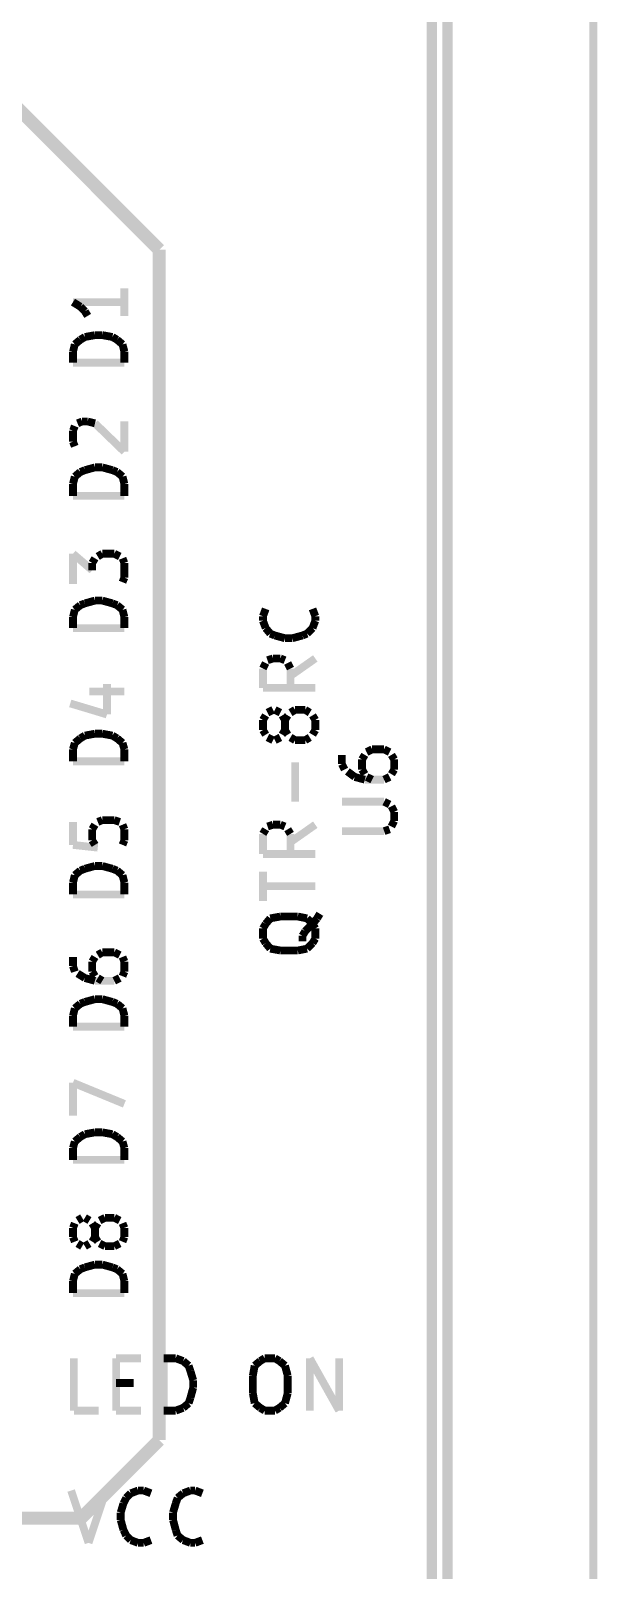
# Model space of a CAD drawing. Header units: millimetres. Extents: x 10 to 287, y 10 to 200.
# Drawn here: x 225.11 to 235.99, y 89.66 to 119.23 of the extents above; entities that cross this region are included whole.
import ezdxf

# ---------------------------------------------------------------- set-up
doc = ezdxf.new("R2010")
doc.units = ezdxf.units.MM
doc.layers.add('P', color=7, linetype='Continuous')

msp = doc.modelspace()

# ---------------------------------------------------------------- linework, layer by layer
at = {"layer": 'P'}
for points, const_width in [([(235.92, 143.245), (235.92, 65.987)], 0.15), ([(235.92, 143.245), (235.92, 65.987)], 0.15), ([(233.116, 142.363), (233.116, 66.869)], 0.2), ([(233.116, 142.363), (233.116, 66.869)], 0.2), ([(232.816, 142.064), (232.816, 67.169)], 0.2), ([(232.816, 142.064), (232.816, 67.169)], 0.2), ([(232.816, 142.064), (232.816, 67.169)], 0.2), ([(232.816, 142.064), (232.816, 67.169)], 0.2), ([(227.577, 115.023), (224.525, 118.075)], 0.25), ([(227.577, 115.023), (224.525, 118.075)], 0.25), ([(227.577, 92.163), (227.577, 115.023)], 0.25), ([(227.577, 92.163), (227.577, 115.023)], 0.25), ([(226.907, 114.282), (226.907, 113.753)], 0.15), ([(226.907, 114.282), (226.907, 113.753)], 0.15), ([(226.907, 114.018), (225.919, 114.018)], 0.15), ([(225.919, 114.018), (226.06, 113.93)], 0.15), ([(226.907, 114.018), (225.919, 114.018)], 0.15), ([(225.919, 114.018), (226.06, 113.93)], 0.15), ([(226.06, 113.93), (226.148, 113.841)], 0.15), ([(226.06, 113.93), (226.148, 113.841)], 0.15), ([(226.148, 113.841), (226.201, 113.753)], 0.15), ([(226.148, 113.841), (226.201, 113.753)], 0.15), ([(225.919, 113.065), (225.954, 113.206)], 0.15), ([(225.919, 113.065), (225.954, 113.206)], 0.15), ([(225.954, 113.206), (226.06, 113.295)], 0.15), ([(225.954, 113.206), (226.06, 113.295)], 0.15), ([(226.06, 113.295), (226.148, 113.348)], 0.15), ([(226.06, 113.295), (226.148, 113.348)], 0.15), ([(226.148, 113.348), (226.342, 113.383)], 0.15), ([(226.148, 113.348), (226.342, 113.383)], 0.15), ([(226.342, 113.383), (226.483, 113.383)], 0.15), ([(226.342, 113.383), (226.483, 113.383)], 0.15), ([(226.483, 113.383), (226.677, 113.348)], 0.15), ([(226.483, 113.383), (226.677, 113.348)], 0.15), ([(226.677, 113.348), (226.766, 113.295)], 0.15), ([(226.677, 113.348), (226.766, 113.295)], 0.15), ([(226.766, 113.295), (226.871, 113.206)], 0.15), ([(226.766, 113.295), (226.871, 113.206)], 0.15), ([(226.871, 113.206), (226.907, 113.065)], 0.15), ([(226.871, 113.206), (226.907, 113.065)], 0.15), ([(225.919, 112.854), (225.919, 113.065)], 0.15), ([(225.919, 112.854), (225.919, 113.065)], 0.15), ([(226.907, 113.065), (226.907, 112.854)], 0.15), ([(226.907, 113.065), (226.907, 112.854)], 0.15), ([(226.907, 112.854), (225.919, 112.854)], 0.15), ([(226.907, 112.854), (225.919, 112.854)], 0.15), ([(226.007, 111.689), (226.095, 111.725)], 0.15), ([(226.007, 111.689), (226.095, 111.725)], 0.15), ([(226.095, 111.725), (226.201, 111.725)], 0.15), ([(226.095, 111.725), (226.201, 111.725)], 0.15), ([(226.201, 111.725), (226.342, 111.689)], 0.15), ([(226.201, 111.725), (226.342, 111.689)], 0.15), ([(226.342, 111.689), (226.907, 111.143)], 0.15), ([(226.342, 111.689), (226.907, 111.143)], 0.15), ([(226.907, 111.143), (226.907, 111.725)], 0.15), ([(226.907, 111.143), (226.907, 111.725)], 0.15), ([(225.919, 111.548), (225.954, 111.637)], 0.15), ([(225.919, 111.548), (225.954, 111.637)], 0.15), ([(225.919, 111.337), (225.919, 111.548)], 0.15), ([(225.919, 111.337), (225.919, 111.548)], 0.15), ([(225.954, 111.248), (225.919, 111.337)], 0.15), ([(225.954, 111.248), (225.919, 111.337)], 0.15), ([(226.148, 110.79), (226.342, 110.843)], 0.15), ([(226.148, 110.79), (226.342, 110.843)], 0.15), ([(226.342, 110.843), (226.483, 110.843)], 0.15), ([(226.342, 110.843), (226.483, 110.843)], 0.15), ([(226.483, 110.843), (226.677, 110.79)], 0.15), ([(226.483, 110.843), (226.677, 110.79)], 0.15), ([(225.919, 110.525), (225.954, 110.666)], 0.15), ([(225.919, 110.525), (225.954, 110.666)], 0.15), ([(225.919, 110.296), (225.919, 110.525)], 0.15), ([(225.919, 110.296), (225.919, 110.525)], 0.15), ([(225.954, 110.666), (226.06, 110.755)], 0.15), ([(225.954, 110.666), (226.06, 110.755)], 0.15), ([(226.06, 110.755), (226.148, 110.79)], 0.15), ([(226.06, 110.755), (226.148, 110.79)], 0.15), ([(226.677, 110.79), (226.766, 110.755)], 0.15), ([(226.677, 110.79), (226.766, 110.755)], 0.15), ([(226.766, 110.755), (226.871, 110.666)], 0.15), ([(226.766, 110.755), (226.871, 110.666)], 0.15), ([(226.871, 110.666), (226.907, 110.525)], 0.15), ([(226.871, 110.666), (226.907, 110.525)], 0.15), ([(226.907, 110.525), (226.907, 110.296)], 0.15), ([(226.907, 110.525), (226.907, 110.296)], 0.15), ([(226.907, 110.296), (225.919, 110.296)], 0.15), ([(226.907, 110.296), (225.919, 110.296)], 0.15), ([(225.919, 108.603), (225.919, 109.185)], 0.15), ([(225.919, 109.185), (226.289, 108.867)], 0.15), ([(225.919, 108.603), (225.919, 109.185)], 0.15), ([(225.919, 109.185), (226.289, 108.867)], 0.15), ([(226.289, 109.008), (226.342, 109.097)], 0.15), ([(226.289, 109.008), (226.342, 109.097)], 0.15), ([(226.395, 109.132), (226.483, 109.185)], 0.15), ([(226.395, 109.132), (226.483, 109.185)], 0.15), ([(226.483, 109.185), (226.713, 109.185)], 0.15), ([(226.483, 109.185), (226.713, 109.185)], 0.15), ([(226.713, 109.185), (226.818, 109.132)], 0.15), ([(226.713, 109.185), (226.818, 109.132)], 0.15), ([(226.871, 109.097), (226.907, 109.008)], 0.15), ([(226.871, 109.097), (226.907, 109.008)], 0.15), ([(226.289, 108.867), (226.289, 109.008)], 0.15), ([(226.289, 108.867), (226.289, 109.008)], 0.15), ([(226.907, 109.008), (226.907, 108.726)], 0.15), ([(226.907, 109.008), (226.907, 108.726)], 0.15), ([(226.907, 108.726), (226.871, 108.638)], 0.15), ([(226.907, 108.726), (226.871, 108.638)], 0.15), ([(225.954, 108.109), (226.06, 108.197)], 0.15), ([(225.954, 108.109), (226.06, 108.197)], 0.15), ([(226.06, 108.197), (226.148, 108.232)], 0.15), ([(226.06, 108.197), (226.148, 108.232)], 0.15), ([(226.148, 108.232), (226.342, 108.285)], 0.15), ([(226.148, 108.232), (226.342, 108.285)], 0.15), ([(226.342, 108.285), (226.483, 108.285)], 0.15), ([(226.342, 108.285), (226.483, 108.285)], 0.15), ([(226.483, 108.285), (226.677, 108.232)], 0.15), ([(226.483, 108.285), (226.677, 108.232)], 0.15), ([(226.677, 108.232), (226.766, 108.197)], 0.15), ([(226.677, 108.232), (226.766, 108.197)], 0.15), ([(226.766, 108.197), (226.871, 108.109)], 0.15), ([(226.766, 108.197), (226.871, 108.109)], 0.15), ([(225.919, 107.968), (225.954, 108.109)], 0.15), ([(225.919, 107.968), (225.954, 108.109)], 0.15), ([(225.919, 107.756), (225.919, 107.968)], 0.15), ([(225.919, 107.756), (225.919, 107.968)], 0.15), ([(226.871, 108.109), (226.907, 107.968)], 0.15), ([(226.871, 108.109), (226.907, 107.968)], 0.15), ([(226.907, 107.968), (226.907, 107.756)], 0.15), ([(226.907, 107.968), (226.907, 107.756)], 0.15), ([(229.57, 107.985), (229.623, 108.126)], 0.15), ([(229.57, 107.985), (229.623, 108.126)], 0.15), ([(229.57, 107.897), (229.57, 107.985)], 0.15), ([(229.57, 107.897), (229.57, 107.985)], 0.15), ([(229.623, 107.756), (229.57, 107.897)], 0.15), ([(229.623, 107.756), (229.57, 107.897)], 0.15), ([(230.523, 108.126), (230.576, 107.985)], 0.15), ([(230.523, 108.126), (230.576, 107.985)], 0.15), ([(230.576, 107.897), (230.523, 107.756)], 0.15), ([(230.576, 107.897), (230.523, 107.756)], 0.15), ([(230.576, 107.985), (230.576, 107.897)], 0.15), ([(230.576, 107.985), (230.576, 107.897)], 0.15), ([(226.907, 107.756), (225.919, 107.756)], 0.15), ([(226.907, 107.756), (225.919, 107.756)], 0.15), ([(229.711, 107.65), (229.623, 107.756)], 0.15), ([(229.711, 107.65), (229.623, 107.756)], 0.15), ([(229.799, 107.615), (229.711, 107.65)], 0.15), ([(229.799, 107.615), (229.711, 107.65)], 0.15), ([(229.993, 107.562), (229.799, 107.615)], 0.15), ([(229.993, 107.562), (229.799, 107.615)], 0.15), ([(230.135, 107.562), (229.993, 107.562)], 0.15), ([(230.135, 107.562), (229.993, 107.562)], 0.15), ([(230.329, 107.615), (230.135, 107.562)], 0.15), ([(230.329, 107.615), (230.135, 107.562)], 0.15), ([(230.417, 107.65), (230.329, 107.615)], 0.15), ([(230.417, 107.65), (230.329, 107.615)], 0.15), ([(230.523, 107.756), (230.417, 107.65)], 0.15), ([(230.523, 107.756), (230.417, 107.65)], 0.15), ([(229.57, 106.98), (229.623, 107.086)], 0.15), ([(229.57, 106.98), (229.623, 107.086)], 0.15), ([(229.57, 106.609), (229.57, 106.98)], 0.15), ([(229.57, 106.609), (229.57, 106.98)], 0.15), ([(229.658, 107.139), (229.764, 107.174)], 0.15), ([(229.658, 107.139), (229.764, 107.174)], 0.15), ([(229.764, 107.174), (229.905, 107.174)], 0.15), ([(229.764, 107.174), (229.905, 107.174)], 0.15), ([(229.905, 107.174), (229.993, 107.139)], 0.15), ([(229.905, 107.174), (229.993, 107.139)], 0.15), ([(230.046, 107.086), (230.099, 106.98)], 0.15), ([(230.046, 107.086), (230.099, 106.98)], 0.15), ([(230.576, 107.174), (230.099, 106.839)], 0.15), ([(230.576, 107.174), (230.099, 106.839)], 0.15), ([(230.099, 106.98), (230.099, 106.609)], 0.15), ([(230.099, 106.98), (230.099, 106.609)], 0.15), ([(226.572, 106.098), (226.572, 106.68)], 0.15), ([(226.572, 106.098), (226.572, 106.68)], 0.15), ([(226.236, 106.539), (226.907, 106.539)], 0.15), ([(226.236, 106.539), (226.907, 106.539)], 0.15), ([(230.576, 106.609), (229.57, 106.609)], 0.15), ([(230.576, 106.609), (229.57, 106.609)], 0.15), ([(225.866, 106.31), (226.572, 106.098)], 0.15), ([(225.866, 106.31), (226.572, 106.098)], 0.15), ([(229.57, 105.992), (229.623, 106.08)], 0.15), ([(229.57, 105.992), (229.623, 106.08)], 0.15), ([(229.658, 106.133), (229.764, 106.186)], 0.15), ([(229.658, 106.133), (229.764, 106.186)], 0.15), ([(229.799, 106.186), (229.905, 106.133)], 0.15), ([(229.799, 106.186), (229.905, 106.133)], 0.15), ([(229.941, 106.08), (229.993, 105.992)], 0.15), ([(229.941, 106.08), (229.993, 105.992)], 0.15), ([(230.046, 106.08), (229.993, 105.992)], 0.15), ([(230.046, 106.08), (229.993, 105.992)], 0.15), ([(230.188, 106.186), (230.099, 106.133)], 0.15), ([(230.188, 106.186), (230.099, 106.133)], 0.15), ([(230.382, 106.186), (230.188, 106.186)], 0.15), ([(230.382, 106.186), (230.188, 106.186)], 0.15), ([(230.47, 106.133), (230.382, 106.186)], 0.15), ([(230.47, 106.133), (230.382, 106.186)], 0.15), ([(230.576, 105.992), (230.523, 106.08)], 0.15), ([(230.576, 105.992), (230.523, 106.08)], 0.15), ([(229.57, 105.798), (229.57, 105.992)], 0.15), ([(229.57, 105.798), (229.57, 105.992)], 0.15), ([(229.623, 105.71), (229.57, 105.798)], 0.15), ([(229.623, 105.71), (229.57, 105.798)], 0.15), ([(229.993, 105.798), (229.941, 105.71)], 0.15), ([(229.993, 105.798), (229.941, 105.71)], 0.15), ([(229.993, 105.992), (229.993, 105.798)], 0.15), ([(229.993, 105.992), (229.993, 105.798)], 0.15), ([(229.993, 105.798), (230.046, 105.71)], 0.15), ([(229.993, 105.798), (230.046, 105.71)], 0.15), ([(230.523, 105.71), (230.576, 105.798)], 0.15), ([(230.523, 105.71), (230.576, 105.798)], 0.15), ([(230.576, 105.798), (230.576, 105.992)], 0.15), ([(230.576, 105.798), (230.576, 105.992)], 0.15), ([(225.919, 105.428), (225.954, 105.551)], 0.15), ([(225.919, 105.428), (225.954, 105.551)], 0.15), ([(225.954, 105.551), (226.06, 105.639)], 0.15), ([(225.954, 105.551), (226.06, 105.639)], 0.15), ([(226.06, 105.639), (226.148, 105.692)], 0.15), ([(226.06, 105.639), (226.148, 105.692)], 0.15), ([(226.148, 105.692), (226.342, 105.728)], 0.15), ([(226.148, 105.692), (226.342, 105.728)], 0.15), ([(226.342, 105.728), (226.483, 105.728)], 0.15), ([(226.342, 105.728), (226.483, 105.728)], 0.15), ([(226.483, 105.728), (226.677, 105.692)], 0.15), ([(226.483, 105.728), (226.677, 105.692)], 0.15), ([(226.677, 105.692), (226.766, 105.639)], 0.15), ([(226.677, 105.692), (226.766, 105.639)], 0.15), ([(226.766, 105.639), (226.871, 105.551)], 0.15), ([(226.766, 105.639), (226.871, 105.551)], 0.15), ([(226.871, 105.551), (226.907, 105.428)], 0.15), ([(226.871, 105.551), (226.907, 105.428)], 0.15), ([(229.764, 105.604), (229.658, 105.657)], 0.15), ([(229.764, 105.604), (229.658, 105.657)], 0.15), ([(229.905, 105.657), (229.799, 105.604)], 0.15), ([(229.905, 105.657), (229.799, 105.604)], 0.15), ([(230.099, 105.657), (230.188, 105.604)], 0.15), ([(230.099, 105.657), (230.188, 105.604)], 0.15), ([(230.188, 105.604), (230.382, 105.604)], 0.15), ([(230.188, 105.604), (230.382, 105.604)], 0.15), ([(230.382, 105.604), (230.47, 105.657)], 0.15), ([(230.382, 105.604), (230.47, 105.657)], 0.15), ([(225.919, 105.198), (225.919, 105.428)], 0.15), ([(225.919, 105.198), (225.919, 105.428)], 0.15), ([(226.907, 105.198), (225.919, 105.198)], 0.15), ([(226.907, 105.198), (225.919, 105.198)], 0.15), ([(226.907, 105.428), (226.907, 105.198)], 0.15), ([(226.907, 105.428), (226.907, 105.198)], 0.15), ([(230.188, 104.422), (230.188, 105.181)], 0.15), ([(230.188, 104.422), (230.188, 105.181)], 0.15), ([(231.087, 105.322), (231.087, 105.145)], 0.15), ([(231.087, 105.322), (231.087, 105.145)], 0.15), ([(231.528, 105.322), (231.475, 105.234)], 0.15), ([(231.528, 105.322), (231.475, 105.234)], 0.15), ([(231.475, 105.234), (231.475, 105.04)], 0.15), ([(231.475, 105.234), (231.475, 105.04)], 0.15), ([(231.669, 105.428), (231.563, 105.375)], 0.15), ([(231.669, 105.428), (231.563, 105.375)], 0.15), ([(231.898, 105.428), (231.669, 105.428)], 0.15), ([(231.898, 105.428), (231.669, 105.428)], 0.15), ([(232.004, 105.375), (231.898, 105.428)], 0.15), ([(232.004, 105.375), (231.898, 105.428)], 0.15), ([(232.093, 105.234), (232.04, 105.322)], 0.15), ([(232.093, 105.234), (232.04, 105.322)], 0.15), ([(232.093, 105.04), (232.093, 105.234)], 0.15), ([(232.093, 105.04), (232.093, 105.234)], 0.15), ([(231.087, 105.145), (231.14, 105.04)], 0.15), ([(231.087, 105.145), (231.14, 105.04)], 0.15), ([(231.193, 105.004), (231.334, 104.898)], 0.15), ([(231.193, 105.004), (231.334, 104.898)], 0.15), ([(231.334, 104.898), (231.528, 104.846)], 0.15), ([(231.334, 104.898), (231.528, 104.846)], 0.15), ([(231.475, 105.04), (231.528, 104.951)], 0.15), ([(231.475, 105.04), (231.528, 104.951)], 0.15), ([(231.563, 104.898), (231.669, 104.846)], 0.15), ([(231.563, 104.898), (231.669, 104.846)], 0.15), ([(231.898, 104.846), (232.004, 104.898)], 0.15), ([(231.898, 104.846), (232.004, 104.898)], 0.15), ([(232.04, 104.951), (232.093, 105.04)], 0.15), ([(232.04, 104.951), (232.093, 105.04)], 0.15), ([(231.528, 104.846), (231.898, 104.846)], 0.15), ([(231.528, 104.846), (231.898, 104.846)], 0.15), ([(231.898, 104.422), (231.087, 104.422)], 0.15), ([(231.898, 104.422), (231.087, 104.422)], 0.15), ([(232.004, 104.369), (231.898, 104.422)], 0.15), ([(232.004, 104.369), (231.898, 104.422)], 0.15), ([(232.093, 104.228), (232.04, 104.334)], 0.15), ([(232.093, 104.228), (232.04, 104.334)], 0.15), ([(225.919, 104.034), (225.919, 103.593)], 0.15), ([(225.919, 104.034), (225.919, 103.593)], 0.15), ([(226.395, 104.034), (226.483, 104.069)], 0.15), ([(226.395, 104.034), (226.483, 104.069)], 0.15), ([(226.483, 104.069), (226.713, 104.069)], 0.15), ([(226.483, 104.069), (226.713, 104.069)], 0.15), ([(226.713, 104.069), (226.818, 104.034)], 0.15), ([(226.713, 104.069), (226.818, 104.034)], 0.15), ([(232.04, 103.946), (232.093, 104.052)], 0.15), ([(232.04, 103.946), (232.093, 104.052)], 0.15), ([(232.093, 104.052), (232.093, 104.228)], 0.15), ([(232.093, 104.052), (232.093, 104.228)], 0.15), ([(226.289, 103.893), (226.342, 103.981)], 0.15), ([(226.289, 103.893), (226.342, 103.981)], 0.15), ([(226.289, 103.681), (226.289, 103.893)], 0.15), ([(226.289, 103.681), (226.289, 103.893)], 0.15), ([(226.871, 103.981), (226.907, 103.893)], 0.15), ([(226.871, 103.981), (226.907, 103.893)], 0.15), ([(226.907, 103.893), (226.907, 103.681)], 0.15), ([(226.907, 103.893), (226.907, 103.681)], 0.15), ([(229.57, 103.805), (229.623, 103.893)], 0.15), ([(229.57, 103.805), (229.623, 103.893)], 0.15), ([(229.57, 103.417), (229.57, 103.805)], 0.15), ([(229.57, 103.417), (229.57, 103.805)], 0.15), ([(229.658, 103.946), (229.764, 103.981)], 0.15), ([(229.658, 103.946), (229.764, 103.981)], 0.15), ([(229.764, 103.981), (229.905, 103.981)], 0.15), ([(229.764, 103.981), (229.905, 103.981)], 0.15), ([(229.905, 103.981), (229.993, 103.946)], 0.15), ([(229.905, 103.981), (229.993, 103.946)], 0.15), ([(230.046, 103.893), (230.099, 103.805)], 0.15), ([(230.046, 103.893), (230.099, 103.805)], 0.15), ([(230.576, 103.981), (230.099, 103.646)], 0.15), ([(230.576, 103.981), (230.099, 103.646)], 0.15), ([(230.099, 103.805), (230.099, 103.417)], 0.15), ([(230.099, 103.805), (230.099, 103.417)], 0.15), ([(231.087, 103.858), (231.898, 103.858)], 0.15), ([(231.087, 103.858), (231.898, 103.858)], 0.15), ([(231.898, 103.858), (232.004, 103.893)], 0.15), ([(231.898, 103.858), (232.004, 103.893)], 0.15), ([(225.919, 103.593), (226.395, 103.54)], 0.15), ([(225.919, 103.593), (226.395, 103.54)], 0.15), ([(226.342, 103.593), (226.289, 103.681)], 0.15), ([(226.342, 103.593), (226.289, 103.681)], 0.15), ([(226.907, 103.681), (226.871, 103.593)], 0.15), ([(226.907, 103.681), (226.871, 103.593)], 0.15), ([(230.576, 103.417), (229.57, 103.417)], 0.15), ([(230.576, 103.417), (229.57, 103.417)], 0.15), ([(226.06, 103.099), (226.148, 103.135)], 0.15), ([(226.06, 103.099), (226.148, 103.135)], 0.15), ([(226.148, 103.135), (226.342, 103.188)], 0.15), ([(226.148, 103.135), (226.342, 103.188)], 0.15), ([(226.342, 103.188), (226.483, 103.188)], 0.15), ([(226.342, 103.188), (226.483, 103.188)], 0.15), ([(226.483, 103.188), (226.677, 103.135)], 0.15), ([(226.483, 103.188), (226.677, 103.135)], 0.15), ([(226.677, 103.135), (226.766, 103.099)], 0.15), ([(226.677, 103.135), (226.766, 103.099)], 0.15), ([(225.919, 102.87), (225.954, 103.011)], 0.15), ([(225.919, 102.87), (225.954, 103.011)], 0.15), ([(225.919, 102.641), (225.919, 102.87)], 0.15), ([(225.919, 102.641), (225.919, 102.87)], 0.15), ([(225.954, 103.011), (226.06, 103.099)], 0.15), ([(225.954, 103.011), (226.06, 103.099)], 0.15), ([(226.766, 103.099), (226.871, 103.011)], 0.15), ([(226.766, 103.099), (226.871, 103.011)], 0.15), ([(226.871, 103.011), (226.907, 102.87)], 0.15), ([(226.871, 103.011), (226.907, 102.87)], 0.15), ([(226.907, 102.87), (226.907, 102.641)], 0.15), ([(226.907, 102.87), (226.907, 102.641)], 0.15), ([(229.57, 102.517), (229.57, 103.082)], 0.15), ([(229.57, 102.517), (229.57, 103.082)], 0.15), ([(226.907, 102.641), (225.919, 102.641)], 0.15), ([(226.907, 102.641), (225.919, 102.641)], 0.15), ([(230.576, 102.799), (229.57, 102.799)], 0.15), ([(230.576, 102.799), (229.57, 102.799)], 0.15), ([(230.664, 102.27), (230.611, 102.182)], 0.15), ([(230.664, 102.27), (230.611, 102.182)], 0.15), ([(229.57, 101.988), (229.623, 102.076)], 0.15), ([(229.57, 101.988), (229.623, 102.076)], 0.15), ([(229.57, 101.794), (229.57, 101.988)], 0.15), ([(229.57, 101.794), (229.57, 101.988)], 0.15), ([(229.623, 102.076), (229.711, 102.182)], 0.15), ([(229.623, 102.076), (229.711, 102.182)], 0.15), ([(229.711, 102.182), (229.905, 102.217)], 0.15), ([(229.711, 102.182), (229.905, 102.217)], 0.15), ([(229.905, 102.217), (230.24, 102.217)], 0.15), ([(229.905, 102.217), (230.24, 102.217)], 0.15), ([(230.24, 102.217), (230.417, 102.182)], 0.15), ([(230.24, 102.217), (230.417, 102.182)], 0.15), ([(230.382, 101.935), (230.329, 101.847)], 0.15), ([(230.382, 101.935), (230.329, 101.847)], 0.15), ([(230.523, 102.076), (230.382, 101.935)], 0.15), ([(230.523, 102.076), (230.382, 101.935)], 0.15), ([(230.417, 102.182), (230.523, 102.076)], 0.15), ([(230.417, 102.182), (230.523, 102.076)], 0.15), ([(230.611, 102.182), (230.523, 102.076)], 0.15), ([(230.611, 102.182), (230.523, 102.076)], 0.15), ([(230.523, 102.076), (230.576, 101.988)], 0.15), ([(230.523, 102.076), (230.576, 101.988)], 0.15), ([(230.576, 101.988), (230.576, 101.794)], 0.15), ([(230.576, 101.988), (230.576, 101.794)], 0.15), ([(229.623, 101.706), (229.57, 101.794)], 0.15), ([(229.623, 101.706), (229.57, 101.794)], 0.15), ([(229.711, 101.6), (229.623, 101.706)], 0.15), ([(229.711, 101.6), (229.623, 101.706)], 0.15), ([(230.329, 101.847), (230.329, 101.741)], 0.15), ([(230.329, 101.847), (230.329, 101.741)], 0.15), ([(230.523, 101.706), (230.417, 101.6)], 0.15), ([(230.523, 101.706), (230.417, 101.6)], 0.15), ([(230.576, 101.794), (230.523, 101.706)], 0.15), ([(230.576, 101.794), (230.523, 101.706)], 0.15), ([(225.919, 101.441), (225.919, 101.265)], 0.15), ([(225.919, 101.441), (225.919, 101.265)], 0.15), ([(226.342, 101.441), (226.289, 101.353)], 0.15), ([(226.342, 101.441), (226.289, 101.353)], 0.15), ([(226.289, 101.353), (226.289, 101.159)], 0.15), ([(226.289, 101.353), (226.289, 101.159)], 0.15), ([(226.483, 101.529), (226.395, 101.477)], 0.15), ([(226.483, 101.529), (226.395, 101.477)], 0.15), ([(226.713, 101.529), (226.483, 101.529)], 0.15), ([(226.713, 101.529), (226.483, 101.529)], 0.15), ([(226.818, 101.477), (226.713, 101.529)], 0.15), ([(226.818, 101.477), (226.713, 101.529)], 0.15), ([(226.907, 101.353), (226.871, 101.441)], 0.15), ([(226.907, 101.353), (226.871, 101.441)], 0.15), ([(226.907, 101.159), (226.907, 101.353)], 0.15), ([(226.907, 101.159), (226.907, 101.353)], 0.15), ([(229.905, 101.565), (229.711, 101.6)], 0.15), ([(229.905, 101.565), (229.711, 101.6)], 0.15), ([(230.24, 101.565), (229.905, 101.565)], 0.15), ([(230.24, 101.565), (229.905, 101.565)], 0.15), ([(230.417, 101.6), (230.24, 101.565)], 0.15), ([(230.417, 101.6), (230.24, 101.565)], 0.15), ([(225.919, 101.265), (225.954, 101.159)], 0.15), ([(225.919, 101.265), (225.954, 101.159)], 0.15), ([(226.007, 101.124), (226.148, 101.036)], 0.15), ([(226.007, 101.124), (226.148, 101.036)], 0.15), ([(226.289, 101.159), (226.342, 101.071)], 0.15), ([(226.289, 101.159), (226.342, 101.071)], 0.15), ([(226.871, 101.071), (226.907, 101.159)], 0.15), ([(226.871, 101.071), (226.907, 101.159)], 0.15), ([(226.148, 101.036), (226.342, 100.983)], 0.15), ([(226.148, 101.036), (226.342, 100.983)], 0.15), ([(226.342, 100.983), (226.713, 100.983)], 0.15), ([(226.342, 100.983), (226.713, 100.983)], 0.15), ([(226.395, 101.036), (226.483, 100.983)], 0.15), ([(226.395, 101.036), (226.483, 100.983)], 0.15), ([(226.713, 100.983), (226.818, 101.036)], 0.15), ([(226.713, 100.983), (226.818, 101.036)], 0.15), ([(225.919, 100.312), (225.954, 100.453)], 0.15), ([(225.919, 100.312), (225.954, 100.453)], 0.15), ([(225.954, 100.453), (226.06, 100.542)], 0.15), ([(225.954, 100.453), (226.06, 100.542)], 0.15), ([(226.06, 100.542), (226.148, 100.577)], 0.15), ([(226.06, 100.542), (226.148, 100.577)], 0.15), ([(226.148, 100.577), (226.342, 100.63)], 0.15), ([(226.148, 100.577), (226.342, 100.63)], 0.15), ([(226.342, 100.63), (226.483, 100.63)], 0.15), ([(226.342, 100.63), (226.483, 100.63)], 0.15), ([(226.483, 100.63), (226.677, 100.577)], 0.15), ([(226.483, 100.63), (226.677, 100.577)], 0.15), ([(226.677, 100.577), (226.766, 100.542)], 0.15), ([(226.677, 100.577), (226.766, 100.542)], 0.15), ([(226.766, 100.542), (226.871, 100.453)], 0.15), ([(226.766, 100.542), (226.871, 100.453)], 0.15), ([(226.871, 100.453), (226.907, 100.312)], 0.15), ([(226.871, 100.453), (226.907, 100.312)], 0.15), ([(225.919, 100.101), (225.919, 100.312)], 0.15), ([(225.919, 100.101), (225.919, 100.312)], 0.15), ([(226.907, 100.312), (226.907, 100.101)], 0.15), ([(226.907, 100.312), (226.907, 100.101)], 0.15), ([(226.907, 100.101), (225.919, 100.101)], 0.15), ([(226.907, 100.101), (225.919, 100.101)], 0.15), ([(225.919, 98.39), (225.919, 99.025)], 0.15), ([(225.919, 99.025), (226.907, 98.619)], 0.15), ([(225.919, 98.39), (225.919, 99.025)], 0.15), ([(225.919, 99.025), (226.907, 98.619)], 0.15), ([(225.919, 97.772), (225.954, 97.896)], 0.15), ([(225.919, 97.772), (225.954, 97.896)], 0.15), ([(225.954, 97.896), (226.06, 97.984)], 0.15), ([(225.954, 97.896), (226.06, 97.984)], 0.15), ([(226.06, 97.984), (226.148, 98.037)], 0.15), ([(226.06, 97.984), (226.148, 98.037)], 0.15), ([(226.148, 98.037), (226.342, 98.072)], 0.15), ([(226.148, 98.037), (226.342, 98.072)], 0.15), ([(226.342, 98.072), (226.483, 98.072)], 0.15), ([(226.342, 98.072), (226.483, 98.072)], 0.15), ([(226.483, 98.072), (226.677, 98.037)], 0.15), ([(226.483, 98.072), (226.677, 98.037)], 0.15), ([(226.677, 98.037), (226.766, 97.984)], 0.15), ([(226.677, 98.037), (226.766, 97.984)], 0.15), ([(226.766, 97.984), (226.871, 97.896)], 0.15), ([(226.766, 97.984), (226.871, 97.896)], 0.15), ([(226.871, 97.896), (226.907, 97.772)], 0.15), ([(226.871, 97.896), (226.907, 97.772)], 0.15), ([(225.919, 97.543), (225.919, 97.772)], 0.15), ([(225.919, 97.543), (225.919, 97.772)], 0.15), ([(226.907, 97.543), (225.919, 97.543)], 0.15), ([(226.907, 97.543), (225.919, 97.543)], 0.15), ([(226.907, 97.772), (226.907, 97.543)], 0.15), ([(226.907, 97.772), (226.907, 97.543)], 0.15), ([(225.919, 96.238), (225.954, 96.326)], 0.15), ([(225.919, 96.238), (225.954, 96.326)], 0.15), ([(226.007, 96.379), (226.095, 96.432)], 0.15), ([(226.007, 96.379), (226.095, 96.432)], 0.15), ([(226.148, 96.432), (226.236, 96.379)], 0.15), ([(226.148, 96.432), (226.236, 96.379)], 0.15), ([(226.289, 96.326), (226.342, 96.238)], 0.15), ([(226.289, 96.326), (226.342, 96.238)], 0.15), ([(226.395, 96.326), (226.342, 96.238)], 0.15), ([(226.395, 96.326), (226.342, 96.238)], 0.15), ([(226.536, 96.432), (226.43, 96.379)], 0.15), ([(226.536, 96.432), (226.43, 96.379)], 0.15), ([(226.713, 96.432), (226.536, 96.432)], 0.15), ([(226.713, 96.432), (226.536, 96.432)], 0.15), ([(226.818, 96.379), (226.713, 96.432)], 0.15), ([(226.818, 96.379), (226.713, 96.432)], 0.15), ([(226.907, 96.238), (226.871, 96.326)], 0.15), ([(226.907, 96.238), (226.871, 96.326)], 0.15), ([(225.919, 96.061), (225.919, 96.238)], 0.15), ([(225.919, 96.061), (225.919, 96.238)], 0.15), ([(225.954, 95.973), (225.919, 96.061)], 0.15), ([(225.954, 95.973), (225.919, 96.061)], 0.15), ([(226.342, 96.061), (226.289, 95.973)], 0.15), ([(226.342, 96.061), (226.289, 95.973)], 0.15), ([(226.342, 96.238), (226.342, 96.061)], 0.15), ([(226.342, 96.238), (226.342, 96.061)], 0.15), ([(226.342, 96.061), (226.395, 95.973)], 0.15), ([(226.342, 96.061), (226.395, 95.973)], 0.15), ([(226.871, 95.973), (226.907, 96.061)], 0.15), ([(226.871, 95.973), (226.907, 96.061)], 0.15), ([(226.907, 96.061), (226.907, 96.238)], 0.15), ([(226.907, 96.061), (226.907, 96.238)], 0.15), ([(226.095, 95.885), (226.007, 95.938)], 0.15), ([(226.095, 95.885), (226.007, 95.938)], 0.15), ([(226.236, 95.938), (226.148, 95.885)], 0.15), ([(226.236, 95.938), (226.148, 95.885)], 0.15), ([(226.43, 95.938), (226.536, 95.885)], 0.15), ([(226.43, 95.938), (226.536, 95.885)], 0.15), ([(226.536, 95.885), (226.713, 95.885)], 0.15), ([(226.536, 95.885), (226.713, 95.885)], 0.15), ([(226.713, 95.885), (226.818, 95.938)], 0.15), ([(226.713, 95.885), (226.818, 95.938)], 0.15), ([(225.954, 95.356), (226.06, 95.444)], 0.15), ([(225.954, 95.356), (226.06, 95.444)], 0.15), ([(226.06, 95.444), (226.148, 95.479)], 0.15), ([(226.06, 95.444), (226.148, 95.479)], 0.15), ([(226.148, 95.479), (226.342, 95.532)], 0.15), ([(226.148, 95.479), (226.342, 95.532)], 0.15), ([(226.342, 95.532), (226.483, 95.532)], 0.15), ([(226.342, 95.532), (226.483, 95.532)], 0.15), ([(226.483, 95.532), (226.677, 95.479)], 0.15), ([(226.483, 95.532), (226.677, 95.479)], 0.15), ([(226.677, 95.479), (226.766, 95.444)], 0.15), ([(226.677, 95.479), (226.766, 95.444)], 0.15), ([(226.766, 95.444), (226.871, 95.356)], 0.15), ([(226.766, 95.444), (226.871, 95.356)], 0.15), ([(225.919, 95.215), (225.954, 95.356)], 0.15), ([(225.919, 95.215), (225.954, 95.356)], 0.15), ([(225.919, 94.985), (225.919, 95.215)], 0.15), ([(225.919, 94.985), (225.919, 95.215)], 0.15), ([(226.871, 95.356), (226.907, 95.215)], 0.15), ([(226.871, 95.356), (226.907, 95.215)], 0.15), ([(226.907, 95.215), (226.907, 94.985)], 0.15), ([(226.907, 95.215), (226.907, 94.985)], 0.15), ([(226.907, 94.985), (225.919, 94.985)], 0.15), ([(226.907, 94.985), (225.919, 94.985)], 0.15), ([(225.937, 92.728), (225.937, 93.733)], 0.15), ([(225.937, 92.728), (225.937, 93.733)], 0.15), ([(226.748, 92.728), (226.748, 93.733)], 0.15), ([(226.748, 93.733), (227.224, 93.733)], 0.15), ([(226.748, 92.728), (226.748, 93.733)], 0.15), ([(226.748, 93.733), (227.224, 93.733)], 0.15), ([(227.665, 92.728), (227.665, 93.733)], 0.15), ([(227.665, 93.733), (227.894, 93.733)], 0.15), ([(227.665, 92.728), (227.665, 93.733)], 0.15), ([(227.665, 93.733), (227.894, 93.733)], 0.15), ([(227.894, 93.733), (228.036, 93.68)], 0.15), ([(227.894, 93.733), (228.036, 93.68)], 0.15), ([(228.036, 93.68), (228.141, 93.592)], 0.15), ([(228.036, 93.68), (228.141, 93.592)], 0.15), ([(229.411, 93.592), (229.517, 93.68)], 0.15), ([(229.411, 93.592), (229.517, 93.68)], 0.15), ([(229.517, 93.68), (229.605, 93.733)], 0.15), ([(229.517, 93.68), (229.605, 93.733)], 0.15), ([(229.605, 93.733), (229.799, 93.733)], 0.15), ([(229.605, 93.733), (229.799, 93.733)], 0.15), ([(229.799, 93.733), (229.888, 93.68)], 0.15), ([(229.799, 93.733), (229.888, 93.68)], 0.15), ([(229.888, 93.68), (229.993, 93.592)], 0.15), ([(229.888, 93.68), (229.993, 93.592)], 0.15), ([(230.47, 92.728), (230.47, 93.733)], 0.15), ([(230.47, 93.733), (231.034, 92.728)], 0.15), ([(230.47, 92.728), (230.47, 93.733)], 0.15), ([(230.47, 93.733), (231.034, 92.728)], 0.15), ([(231.034, 92.728), (231.034, 93.733)], 0.15), ([(231.034, 92.728), (231.034, 93.733)], 0.15), ([(228.141, 93.592), (228.177, 93.486)], 0.15), ([(228.141, 93.592), (228.177, 93.486)], 0.15), ([(228.177, 93.486), (228.23, 93.31)], 0.15), ([(228.177, 93.486), (228.23, 93.31)], 0.15), ([(229.376, 93.398), (229.411, 93.592)], 0.15), ([(229.376, 93.398), (229.411, 93.592)], 0.15), ([(229.376, 93.063), (229.376, 93.398)], 0.15), ([(229.376, 93.063), (229.376, 93.398)], 0.15), ([(229.993, 93.592), (230.046, 93.398)], 0.15), ([(229.993, 93.592), (230.046, 93.398)], 0.15), ([(230.046, 93.398), (230.046, 93.063)], 0.15), ([(230.046, 93.398), (230.046, 93.063)], 0.15), ([(226.748, 93.257), (227.083, 93.257)], 0.15), ([(226.748, 93.257), (227.083, 93.257)], 0.15), ([(228.23, 93.169), (228.177, 92.975)], 0.15), ([(228.23, 93.169), (228.177, 92.975)], 0.15), ([(228.23, 93.31), (228.23, 93.169)], 0.15), ([(228.23, 93.31), (228.23, 93.169)], 0.15), ([(229.411, 92.869), (229.376, 93.063)], 0.15), ([(229.411, 92.869), (229.376, 93.063)], 0.15), ([(230.046, 93.063), (229.993, 92.869)], 0.15), ([(230.046, 93.063), (229.993, 92.869)], 0.15), ([(228.036, 92.781), (227.894, 92.728)], 0.15), ([(228.036, 92.781), (227.894, 92.728)], 0.15), ([(228.141, 92.869), (228.036, 92.781)], 0.15), ([(228.141, 92.869), (228.036, 92.781)], 0.15), ([(228.177, 92.975), (228.141, 92.869)], 0.15), ([(228.177, 92.975), (228.141, 92.869)], 0.15), ([(229.517, 92.781), (229.411, 92.869)], 0.15), ([(229.517, 92.781), (229.411, 92.869)], 0.15), ([(229.605, 92.728), (229.517, 92.781)], 0.15), ([(229.605, 92.728), (229.517, 92.781)], 0.15), ([(229.888, 92.781), (229.799, 92.728)], 0.15), ([(229.888, 92.781), (229.799, 92.728)], 0.15), ([(229.993, 92.869), (229.888, 92.781)], 0.15), ([(229.993, 92.869), (229.888, 92.781)], 0.15), ([(226.413, 92.728), (225.937, 92.728)], 0.15), ([(226.413, 92.728), (225.937, 92.728)], 0.15), ([(227.224, 92.728), (226.748, 92.728)], 0.15), ([(227.224, 92.728), (226.748, 92.728)], 0.15), ([(227.894, 92.728), (227.665, 92.728)], 0.15), ([(227.894, 92.728), (227.665, 92.728)], 0.15), ([(229.799, 92.728), (229.605, 92.728)], 0.15), ([(229.799, 92.728), (229.605, 92.728)], 0.15), ([(226.078, 90.664), (227.577, 92.163)], 0.25), ([(226.078, 90.664), (227.577, 92.163)], 0.25), ([(225.884, 91.193), (226.219, 90.188)], 0.15), ([(225.884, 91.193), (226.219, 90.188)], 0.15), ([(226.219, 90.188), (226.554, 91.193)], 0.15), ([(226.219, 90.188), (226.554, 91.193)], 0.15), ([(226.889, 90.946), (226.942, 91.052)], 0.15), ([(226.889, 90.946), (226.942, 91.052)], 0.15), ([(226.942, 91.052), (227.03, 91.14)], 0.15), ([(226.942, 91.052), (227.03, 91.14)], 0.15), ([(227.03, 91.14), (227.171, 91.193)], 0.15), ([(227.03, 91.14), (227.171, 91.193)], 0.15), ([(227.171, 91.193), (227.277, 91.193)], 0.15), ([(227.171, 91.193), (227.277, 91.193)], 0.15), ([(227.277, 91.193), (227.418, 91.14)], 0.15), ([(227.277, 91.193), (227.418, 91.14)], 0.15), ([(227.894, 90.946), (227.93, 91.052)], 0.15), ([(227.894, 90.946), (227.93, 91.052)], 0.15), ([(227.93, 91.052), (228.036, 91.14)], 0.15), ([(227.93, 91.052), (228.036, 91.14)], 0.15), ([(228.036, 91.14), (228.177, 91.193)], 0.15), ([(228.036, 91.14), (228.177, 91.193)], 0.15), ([(228.177, 91.193), (228.265, 91.193)], 0.15), ([(228.177, 91.193), (228.265, 91.193)], 0.15), ([(228.265, 91.193), (228.406, 91.14)], 0.15), ([(228.265, 91.193), (228.406, 91.14)], 0.15), ([(223.926, 90.664), (226.078, 90.664)], 0.25), ([(223.926, 90.664), (226.078, 90.664)], 0.25), ([(226.836, 90.77), (226.889, 90.946)], 0.15), ([(226.836, 90.77), (226.889, 90.946)], 0.15), ([(226.836, 90.629), (226.836, 90.77)], 0.15), ([(226.836, 90.629), (226.836, 90.77)], 0.15), ([(227.842, 90.77), (227.894, 90.946)], 0.15), ([(227.842, 90.77), (227.894, 90.946)], 0.15), ([(227.842, 90.629), (227.842, 90.77)], 0.15), ([(227.842, 90.629), (227.842, 90.77)], 0.15), ([(226.889, 90.435), (226.836, 90.629)], 0.15), ([(226.889, 90.435), (226.836, 90.629)], 0.15), ([(226.942, 90.329), (226.889, 90.435)], 0.15), ([(226.942, 90.329), (226.889, 90.435)], 0.15), ([(227.894, 90.435), (227.842, 90.629)], 0.15), ([(227.894, 90.435), (227.842, 90.629)], 0.15), ([(227.93, 90.329), (227.894, 90.435)], 0.15), ([(227.93, 90.329), (227.894, 90.435)], 0.15), ([(227.03, 90.241), (226.942, 90.329)], 0.15), ([(227.03, 90.241), (226.942, 90.329)], 0.15), ([(227.171, 90.188), (227.03, 90.241)], 0.15), ([(227.171, 90.188), (227.03, 90.241)], 0.15), ([(227.277, 90.188), (227.171, 90.188)], 0.15), ([(227.277, 90.188), (227.171, 90.188)], 0.15), ([(227.418, 90.241), (227.277, 90.188)], 0.15), ([(227.418, 90.241), (227.277, 90.188)], 0.15), ([(228.036, 90.241), (227.93, 90.329)], 0.15), ([(228.036, 90.241), (227.93, 90.329)], 0.15), ([(228.177, 90.188), (228.036, 90.241)], 0.15), ([(228.177, 90.188), (228.036, 90.241)], 0.15), ([(228.265, 90.188), (228.177, 90.188)], 0.15), ([(228.265, 90.188), (228.177, 90.188)], 0.15), ([(228.406, 90.241), (228.265, 90.188)], 0.15), ([(228.406, 90.241), (228.265, 90.188)], 0.15)]:
    msp.add_lwpolyline(points, dxfattribs=dict(at, const_width=const_width))

doc.saveas('drawing.dxf')
